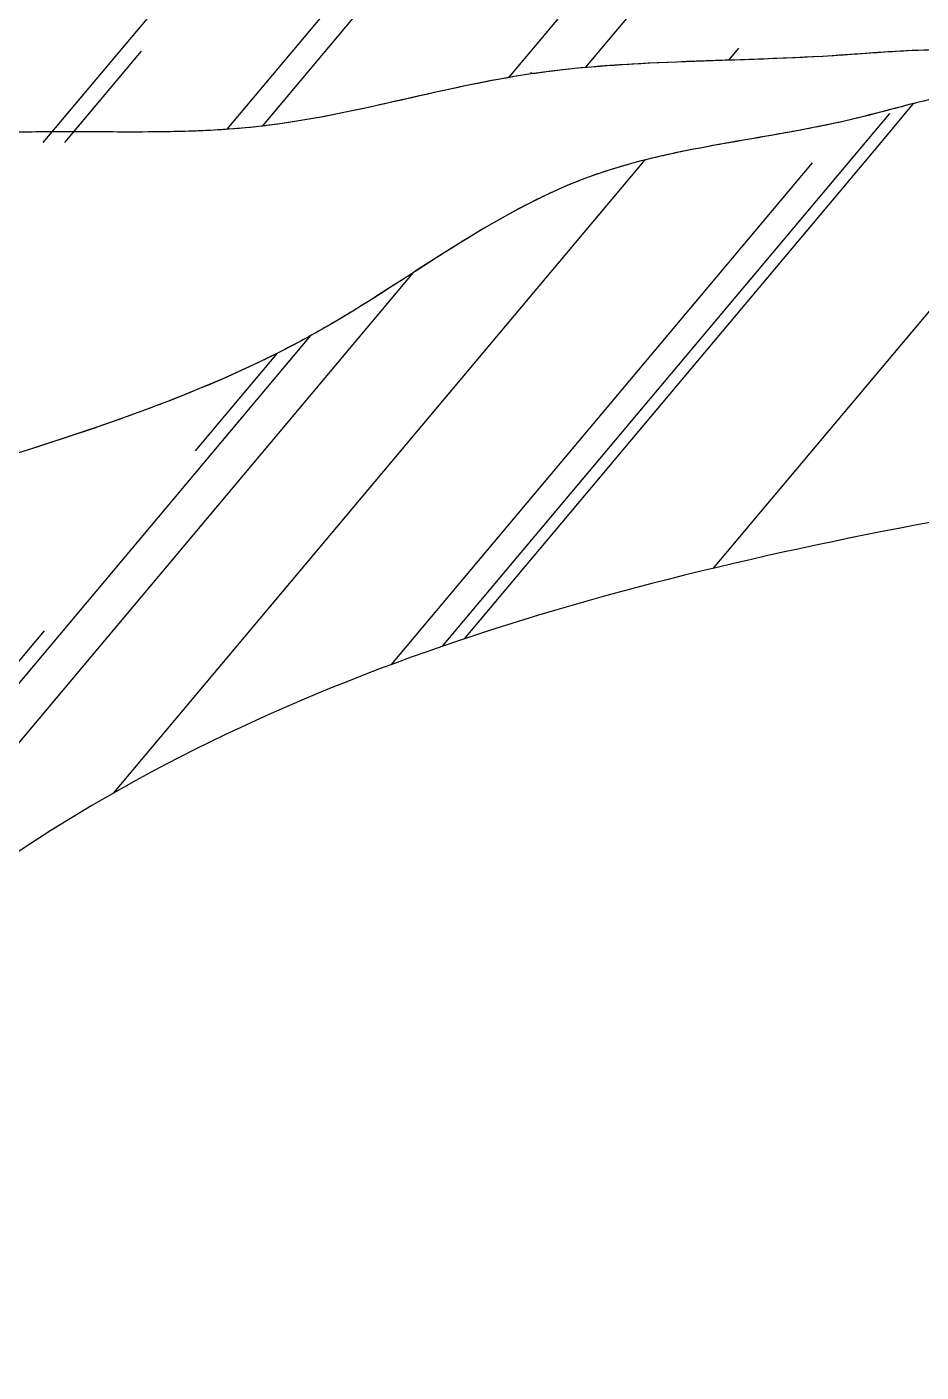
# Model space of a CAD drawing. Header units: millimetres. Extents: x 512961 to 1001058, y -961995 to -458543.
# Drawn here: x 935205.3 to 935250.8, y -884477.8 to -884409.4 of the extents above; entities that cross this region are included whole.
import ezdxf

# ---------------------------------------------------------------- set-up
doc = ezdxf.new("R2010")
doc.units = ezdxf.units.MM
doc.header["$MEASUREMENT"] = 0
doc.layers.add('填充', color=250, linetype='CONTINUOUS', lineweight=25)

msp = doc.modelspace()

# ---------------------------------------------------------------- linework, layer by layer
at = {"layer": '填充'}
for p, q in [((935206.159, -884415.287), (935222.317, -884396.03)), ((935215.517, -884414.606), (935230.232, -884397.069)), ((935217.321, -884414.439), (935231.772, -884397.217)), ((935229.846, -884411.967), (935241.573, -884397.992)), ((935233.753, -884411.463), (935244.85, -884398.238)), ((935207.263, -884415.287), (935211.151, -884410.654)), ((935241.034, -884411.088), (935241.533, -884410.494)), ((935230.941, -884411.792), (935231.005, -884411.715)), ((935248.754, -884415.287), (935250.414, -884413.309)), ((935247.962, -884415.287), (935249.201, -884413.81)), ((935226.461, -884440.91), (935247.962, -884415.287)), ((935227.57, -884440.533), (935248.754, -884415.287)), ((935240.239, -884436.946), (935258.413, -884415.287)), ((935209.753, -884448.368), (935236.764, -884416.177)), ((935223.859, -884441.843), (935245.272, -884416.324)), ((935193.797, -884459.081), (935225.003, -884421.891)), ((935193.797, -884456.059), (935219.769, -884425.107)), ((935213.894, -884430.978), (935218.068, -884426.004)), ((935193.797, -884454.929), (935206.214, -884440.131))]:
    msp.add_line(p, q, dxfattribs=at)
for points in [[(935066.739, -884085.413), (935069.931, -884081.942), (935078.845, -884098.744), (935100.5, -884108.926), (935113.749, -884109.18), (935128.782, -884103.072), (935134.4, -884088.881), (935138.717, -884100.526), (935148.14, -884109.435), (935165.209, -884112.489), (935177.95, -884106.889), (935188.141, -884100.015), (935193.999, -884093.142), (935201.134, -884082.196), (935207.755, -884096.961), (935212.849, -884125.219), (935212.597, -884144.312), (935204.955, -884161.877), (935193.999, -884171.551), (935183.043, -884173.588), (935166.994, -884171.296), (935162.409, -884161.368), (935155.274, -884149.403), (935146.611, -884143.801), (935137.752, -884146.584), (935145.083, -884156.176), (935145.586, -884162.19), (935145.586, -884183.744), (935144.081, -884197.776), (935143.079, -884213.316), (935151.104, -884227.351), (935168.439, -884240.528), (935184.516, -884242.537), (935184.516, -884246.152), (935171.654, -884250.167), (935149.007, -884275.578), (935137.669, -884291.117), (935136.369, -884310.222), (935143.237, -884349.609), (935156.933, -884372.091), (935175.191, -884390.663), (935183.994, -884393.595), (935177.801, -884393.92), (935168.019, -884393.92), (935171.277, -884399.786), (935181.711, -884410.538), (935192.144, -884414.772), (935204.209, -884414.772), (935217.253, -884414.447), (935230.622, -884411.84), (935246.271, -884410.863), (935255.4, -884410.863), (935263.228, -884413.143), (935268.769, -884415.424), (935269.095, -884418.684), (935261.271, -884414.447), (935247.249, -884414.12), (935233.88, -884417.054), (935220.188, -884424.872), (935197.69, -884433.345), (935186.93, -884436.277), (935170.303, -884434.322), (935159.217, -884429.108), (935146.826, -884420.311), (935144.868, -884411.515), (935139.328, -884417.704), (935139.002, -884434.322), (935146.173, -884448.331), (935158.89, -884454.522), (935177.801, -884455.824), (935192.797, -884451.263), (935170.34, -884470.78), (935156.887, -884497.01), (935144.747, -884516.682), (935136.86, -884539.084), (935137.217, -884569.411), (935169.613, -884626.738), (935183.677, -884634.026), (935207.639, -884646.516), (935223.786, -884649.118), (935239.928, -884650.68), (935256.075, -884651.2), (935213.366, -884670.978), (935199.302, -884648.077), (935179.511, -884637.669), (935162.325, -884637.149), (935145.134, -884643.914), (935143.573, -884655.884), (935143.051, -884669.937), (935151.383, -884672.019), (935159.198, -884674.101), (935167.53, -884664.213), (935171.696, -884661.611), (935184.721, -884668.897), (935188.365, -884685.032), (935172.74, -884711.576), (935159.198, -884731.352), (935147.217, -884753.732), (935141.061, -884782.275), (935143.415, -884813.314), (935161.77, -884842.001), (935169.772, -884868.806), (935178.244, -884875.861), (935166.006, -884871.629), (935154.24, -884877.742), (935147.651, -884889.5), (935149.062, -884902.197), (935160.358, -884911.602), (935166.948, -884908.31), (935174.949, -884896.553), (935183.421, -884893.261), (935208.366, -884897.024), (935218.716, -884910.663), (935220.128, -884923.829), (935205.542, -884928.063), (935174.031, -884950.238), (935173.178, -884969.786), (935173.602, -884982.109), (935183.384, -884995.284), (935200.397, -885000.382), (935219.531, -884997.408), (935223.362, -884991.033), (935224.21, -884975.31), (935217.406, -884966.388), (935208.049, -884974.886), (935204.223, -884972.336), (935195.295, -884960.437), (935199.969, -884948.538), (935216.982, -884940.039), (935242.496, -884946.84), (935255.255, -884965.111), (935257.804, -884985.509), (935248.023, -885005.48), (935235.692, -885015.679), (935218.254, -885020.78), (935213.152, -885018.656), (935206.777, -885004.206), (935195.295, -884995.708), (935176.156, -884991.033), (935157.017, -884994.008), (935142.986, -885005.056), (935141.541, -885053.074), (935157.446, -885073.471), (935168.499, -885069.647), (935168.928, -885057.324), (935162.973, -885041.601), (935156.593, -885027.154), (935161.696, -885020.78), (935185.937, -885014.405), (935200.821, -885032.252), (935188.062, -885048.826), (935159.566, -885091.319), (935159.566, -885113.982), (935161.705, -885134.509), (935168.979, -885152.895), (935170.494, -885154.852), (935161.029, -885152.877), (935153.117, -885149.912), (935147.464, -885149.771), (935137.493, -885152.603)], [(935288.495, -884428.668), (935260.623, -884432.954), (935208.627, -884449.021), (935174.86, -884487.586), (935171.109, -884502.584), (935177.54, -884539.541), (935186.65, -884548.647), (935190.406, -884548.647), (935190.942, -884538.469), (935194.693, -884528.294), (935203.268, -884519.722), (935228.996, -884529.366), (935231.675, -884537.935), (935230.068, -884540.612), (935249.901, -884529.366), (935269.198, -884529.366), (935289.031, -884539.006), (935302.969, -884562.573), (935307.792, -884588.818), (935307.792, -884596.316), (935323.338, -884578.106), (935332.984, -884567.928), (935338.343, -884561.502), (935332.984, -884556.145), (935322.802, -884558.288), (935316.367, -884549.718), (935317.974, -884533.649), (935322.261, -884531.506), (935322.802, -884529.366), (935310.472, -884520.794), (935291.174, -884499.907), (935280.456, -884482.231), (935280.456, -884458.127), (935282.064, -884435.631), (935287.959, -884429.205)]]:
    msp.add_spline(points, degree=3, dxfattribs=at)
for points, knots in [([(935137.711, -884147.232), (935138.07, -884149.579), (935146.412, -884154.352), (935144.868, -884167.473), (935146.292, -884181.337), (935144.265, -884198.109), (935140.797, -884214.11), (935152.417, -884228.679), (935163.423, -884244.982), (935184.812, -884237.079), (935184.92, -884250.481), (935160.217, -884246.994), (935154.188, -884273.371), (935134.844, -884289.86), (935137.068, -884317.765), (935138.005, -884346.479), (935158.488, -884371.922), (935164.629, -884389.332), (935187.994, -884393.7), (935176.176, -884394.413), (935165.092, -884391.362), (935173.739, -884403.248), (935179.784, -884410.327), (935192.381, -884415.92), (935204.531, -884414.338), (935217.515, -884415.271), (935231.248, -884410.916), (935243.963, -884411.287), (935255.335, -884409.984), (935262.052, -884413.493), (935269.129, -884413.612), (935269.648, -884422.147), (935258.749, -884410.02), (935247.639, -884414.843), (935232.684, -884415.871), (935218.327, -884427.499), (935201.716, -884431.816), (935185.34, -884437.596), (935171.127, -884435.782), (935158.983, -884428.04), (935145.126, -884425.336), (935146.575, -884407.362), (935135.506, -884421.485), (935138.545, -884433.693), (935144.147, -884449.637), (935160.838, -884455.467), (935175.062, -884458.295), (935204.895, -884445.516), (935162.395, -884471.539), (935160.307, -884495.44), (935143.314, -884516.32), (935138.196, -884531.34), (935136.86, -884539.084)], [296.32291, 296.32291, 296.32291, 296.32291, 305.550032, 310.600962, 328.63939, 340.450556, 353.482649, 367.012787, 385.236559, 398.796103, 401.82123, 413.097455, 441.584584, 457.683245, 473.709057, 507.169607, 529.200932, 550.997278, 558.762187, 563.952393, 572.138453, 577.753753, 590.292581, 599.716211, 609.813262, 620.732696, 632.132446, 645.254096, 652.894159, 659.718206, 664.733118, 667.474287, 674.92057, 686.65881, 698.114141, 711.308807, 731.428823, 740.762162, 754.773106, 765.025935, 777.743974, 785.284836, 792.236551, 806.146931, 819.31808, 831.155257, 847.018861, 860.136725, 885.036624, 909.708008, 929.054084, 948.930108, 948.930108, 948.930108, 948.930108]), ([(935137.711, -884147.232), (935138.07, -884149.579), (935146.412, -884154.352), (935144.868, -884167.473), (935146.292, -884181.337), (935144.265, -884198.109), (935140.797, -884214.11), (935152.417, -884228.679), (935163.423, -884244.982), (935184.812, -884237.079), (935184.92, -884250.481), (935160.217, -884246.994), (935154.188, -884273.371), (935134.844, -884289.86), (935137.068, -884317.765), (935138.005, -884346.479), (935158.488, -884371.922), (935164.629, -884389.332), (935187.994, -884393.7), (935176.176, -884394.413), (935165.092, -884391.362), (935173.739, -884403.248), (935179.784, -884410.327), (935192.381, -884415.92), (935204.531, -884414.338), (935217.515, -884415.271), (935231.248, -884410.916), (935243.963, -884411.287), (935255.335, -884409.984), (935262.052, -884413.493), (935269.129, -884413.612), (935269.648, -884422.147), (935258.749, -884410.02), (935247.639, -884414.843), (935232.684, -884415.871), (935218.327, -884427.499), (935201.716, -884431.816), (935185.34, -884437.596), (935171.127, -884435.782), (935162.081, -884430.015), (935156.632, -884428.144), (935155.337, -884427.654)], [296.32291, 296.32291, 296.32291, 296.32291, 305.550032, 310.600962, 328.63939, 340.450556, 353.482649, 367.012787, 385.236559, 398.796103, 401.82123, 413.097455, 441.584584, 457.683245, 473.709057, 507.169607, 529.200932, 550.997278, 558.762187, 563.952393, 572.138453, 577.753753, 590.292581, 599.716211, 609.813262, 620.732696, 632.132446, 645.254096, 652.894159, 659.718206, 664.733118, 667.474287, 674.92057, 686.65881, 698.114141, 711.308807, 731.428823, 740.762162, 754.773106, 765.025935, 768.309544, 768.309544, 768.309544, 768.309544]), ([(935231.531, -884411.71), (935236.367, -884411.064), (935241.493, -884411.185), (935246.755, -884410.832), (935246.998, -884410.815)], [632.906164, 632.906164, 632.906164, 632.906164, 645.254096, 645.850893, 645.850893, 645.850893, 645.850893]), ([(935231.531, -884411.71), (935236.367, -884411.064), (935241.493, -884411.185), (935246.755, -884410.832), (935246.998, -884410.815)], [632.906164, 632.906164, 632.906164, 632.906164, 645.254096, 645.850893, 645.850893, 645.850893, 645.850893]), ([(935231.531, -884411.71), (935236.367, -884411.064), (935241.493, -884411.185), (935246.755, -884410.832), (935246.998, -884410.815)], [632.906164, 632.906164, 632.906164, 632.906164, 645.254096, 645.850893, 645.850893, 645.850893, 645.850893]), ([(935217.501, -884414.418), (935221.909, -884413.878), (935226.545, -884412.422), (935231.228, -884411.75), (935231.531, -884411.71)], [620.943064, 620.943064, 620.943064, 620.943064, 632.132446, 632.906164, 632.906164, 632.906164, 632.906164]), ([(935217.501, -884414.418), (935221.909, -884413.878), (935226.545, -884412.422), (935231.228, -884411.75), (935231.531, -884411.71)], [620.943064, 620.943064, 620.943064, 620.943064, 632.132446, 632.906164, 632.906164, 632.906164, 632.906164]), ([(935217.501, -884414.418), (935221.909, -884413.878), (935226.545, -884412.422), (935231.228, -884411.75), (935231.531, -884411.71)], [620.943064, 620.943064, 620.943064, 620.943064, 632.132446, 632.906164, 632.906164, 632.906164, 632.906164]), ([(935251.17, -884413.127), (935249.867, -884413.427), (935247.461, -884414.13), (935244.973, -884414.61), (935243.82, -884414.816)], [683.246484, 683.246484, 683.246484, 683.246484, 686.65881, 689.576498, 689.576498, 689.576498, 689.576498]), ([(935251.17, -884413.127), (935249.867, -884413.427), (935247.461, -884414.13), (935244.973, -884414.61), (935243.82, -884414.816)], [683.246484, 683.246484, 683.246484, 683.246484, 686.65881, 689.576498, 689.576498, 689.576498, 689.576498]), ([(935251.17, -884413.127), (935249.867, -884413.427), (935247.461, -884414.13), (935244.973, -884414.61), (935243.82, -884414.816)], [683.246484, 683.246484, 683.246484, 683.246484, 686.65881, 689.576498, 689.576498, 689.576498, 689.576498]), ([(935215.025, -884414.638), (935215.769, -884414.594), (935216.595, -884414.526), (935217.418, -884414.428), (935217.501, -884414.418)], [618.853355, 618.853355, 618.853355, 618.853355, 620.732696, 620.943064, 620.943064, 620.943064, 620.943064]), ([(935215.025, -884414.638), (935215.769, -884414.594), (935216.595, -884414.526), (935217.418, -884414.428), (935217.501, -884414.418)], [618.853355, 618.853355, 618.853355, 618.853355, 620.732696, 620.943064, 620.943064, 620.943064, 620.943064]), ([(935215.025, -884414.638), (935215.769, -884414.594), (935216.595, -884414.526), (935217.418, -884414.428), (935217.501, -884414.418)], [618.853355, 618.853355, 618.853355, 618.853355, 620.732696, 620.943064, 620.943064, 620.943064, 620.943064]), ([(935203.787, -884414.787), (935203.928, -884414.782), (935205.114, -884414.739), (935206.302, -884414.73), (935207.348, -884414.73)], [609.461333, 609.461333, 609.461333, 609.461333, 609.813262, 612.429522, 612.429522, 612.429522, 612.429522]), ([(935203.787, -884414.787), (935203.928, -884414.782), (935205.114, -884414.739), (935206.302, -884414.73), (935207.348, -884414.73)], [609.461333, 609.461333, 609.461333, 609.461333, 609.813262, 612.429522, 612.429522, 612.429522, 612.429522]), ([(935203.787, -884414.787), (935203.928, -884414.782), (935205.114, -884414.739), (935206.302, -884414.73), (935207.348, -884414.73)], [609.461333, 609.461333, 609.461333, 609.461333, 609.813262, 612.429522, 612.429522, 612.429522, 612.429522]), ([(935234.309, -884416.901), (935234.165, -884416.95), (935233.521, -884417.18), (935232.888, -884417.439), (935232.401, -884417.654)], [697.728001, 697.728001, 697.728001, 697.728001, 698.114141, 699.466544, 699.466544, 699.466544, 699.466544]), ([(935234.309, -884416.901), (935234.165, -884416.95), (935233.521, -884417.18), (935232.888, -884417.439), (935232.401, -884417.654)], [697.728001, 697.728001, 697.728001, 697.728001, 698.114141, 699.466544, 699.466544, 699.466544, 699.466544]), ([(935234.309, -884416.901), (935234.165, -884416.95), (935233.521, -884417.18), (935232.888, -884417.439), (935232.401, -884417.654)], [697.728001, 697.728001, 697.728001, 697.728001, 698.114141, 699.466544, 699.466544, 699.466544, 699.466544]), ([(935222.524, -884423.474), (935221.752, -884423.956), (935220.276, -884424.85), (935218.761, -884425.655), (935218.035, -884426.02)], [709.045922, 709.045922, 709.045922, 709.045922, 711.308807, 713.347733, 713.347733, 713.347733, 713.347733]), ([(935222.524, -884423.474), (935221.752, -884423.956), (935220.276, -884424.85), (935218.761, -884425.655), (935218.035, -884426.02)], [709.045922, 709.045922, 709.045922, 709.045922, 711.308807, 713.347733, 713.347733, 713.347733, 713.347733]), ([(935222.524, -884423.474), (935221.752, -884423.956), (935220.276, -884424.85), (935218.761, -884425.655), (935218.035, -884426.02)], [709.045922, 709.045922, 709.045922, 709.045922, 711.308807, 713.347733, 713.347733, 713.347733, 713.347733]), ([(935288.495, -884428.668), (935279.223, -884430.032), (935252.055, -884434.027), (935207.278, -884443.214), (935177.165, -884475.689), (935168.708, -884509.719), (935172.292, -884532.162), (935182.816, -884548.646), (935193.574, -884549.342), (935189.129, -884537.036), (935194.574, -884528.027), (935206.103, -884513.528), (935226.022, -884522.884), (935233.438, -884536.085), (935224.992, -884547.187), (935251.743, -884523.679), (935269.357, -884529.332), (935292.788, -884537.498), (935303.723, -884563.109), (935308.776, -884580.404), (935306.408, -884605.171), (935322.722, -884577.56), (935330.315, -884569.584), (935341.171, -884562.097), (935332.03, -884553.128), (935321.836, -884561.825), (935314.817, -884548.083), (935312.754, -884533.686), (935322.325, -884532.69), (935323.828, -884524.546), (935302.446, -884520.813), (935293.938, -884501.778), (935276.518, -884481.975), (935282.52, -884459.021), (935277.664, -884438.519), (935285.714, -884431.236), (935287.959, -884429.205)], [0, 0, 0, 0, 23.599946, 69.146085, 112.044541, 124.983026, 156.377004, 167.157143, 170.300527, 178.829981, 187.90595, 198.052619, 221.047136, 228.561182, 231.17487, 250.2562, 266.406022, 284.861428, 307.776104, 330.108123, 336.383044, 356.421123, 368.156673, 375.159551, 381.501219, 390.209349, 399.178172, 412.693823, 416.705044, 418.552711, 431.120503, 454.919487, 472.21921, 492.391978, 511.266731, 518.564981, 518.564981, 518.564981, 518.564981])]:
    msp.add_open_spline(points, degree=3, knots=knots, dxfattribs=at)
for points in [[(935246.998, -884410.815), (935248.036, -884410.743), (935249.077, -884410.662), (935250.108, -884410.613)], [(935246.998, -884410.815), (935248.036, -884410.743), (935249.077, -884410.662), (935250.108, -884410.613)], [(935246.998, -884410.815), (935248.036, -884410.743), (935249.077, -884410.662), (935250.108, -884410.613)], [(935250.108, -884410.613), (935251.537, -884410.544), (935252.947, -884410.536), (935254.308, -884410.695)], [(935250.108, -884410.613), (935251.537, -884410.544), (935252.947, -884410.536), (935254.308, -884410.695)], [(935250.108, -884410.613), (935251.537, -884410.544), (935252.947, -884410.536), (935254.308, -884410.695)], [(935207.348, -884414.73), (935208.928, -884414.731), (935210.506, -884414.753), (935212.08, -884414.734)], [(935207.348, -884414.73), (935208.928, -884414.731), (935210.506, -884414.753), (935212.08, -884414.734)], [(935207.348, -884414.73), (935208.928, -884414.731), (935210.506, -884414.753), (935212.08, -884414.734)], [(935212.08, -884414.734), (935213.064, -884414.722), (935214.046, -884414.695), (935215.025, -884414.638)], [(935212.08, -884414.734), (935213.064, -884414.722), (935214.046, -884414.695), (935215.025, -884414.638)], [(935212.08, -884414.734), (935213.064, -884414.722), (935214.046, -884414.695), (935215.025, -884414.638)], [(935243.82, -884414.816), (935242.071, -884415.129), (935240.309, -884415.407), (935238.579, -884415.765)], [(935243.82, -884414.816), (935242.071, -884415.129), (935240.309, -884415.407), (935238.579, -884415.765)], [(935243.82, -884414.816), (935242.071, -884415.129), (935240.309, -884415.407), (935238.579, -884415.765)], [(935238.579, -884415.765), (935237.59, -884415.969), (935236.612, -884416.199), (935235.652, -884416.476)], [(935238.579, -884415.765), (935237.59, -884415.969), (935236.612, -884416.199), (935235.652, -884416.476)], [(935238.579, -884415.765), (935237.59, -884415.969), (935236.612, -884416.199), (935235.652, -884416.476)], [(935235.652, -884416.476), (935235.2, -884416.606), (935234.752, -884416.747), (935234.309, -884416.901)], [(935235.652, -884416.476), (935235.2, -884416.606), (935234.752, -884416.747), (935234.309, -884416.901)], [(935235.652, -884416.476), (935235.2, -884416.606), (935234.752, -884416.747), (935234.309, -884416.901)], [(935232.401, -884417.654), (935231.538, -884418.036), (935230.693, -884418.464), (935229.859, -884418.922)], [(935232.401, -884417.654), (935231.538, -884418.036), (935230.693, -884418.464), (935229.859, -884418.922)], [(935232.401, -884417.654), (935231.538, -884418.036), (935230.693, -884418.464), (935229.859, -884418.922)], [(935229.859, -884418.922), (935227.362, -884420.295), (935224.971, -884421.945), (935222.524, -884423.474)], [(935229.859, -884418.922), (935227.362, -884420.295), (935224.971, -884421.945), (935222.524, -884423.474)], [(935229.859, -884418.922), (935227.362, -884420.295), (935224.971, -884421.945), (935222.524, -884423.474)], [(935218.035, -884426.02), (935216.18, -884426.952), (935214.276, -884427.771), (935212.339, -884428.517)], [(935218.035, -884426.02), (935216.18, -884426.952), (935214.276, -884427.771), (935212.339, -884428.517)], [(935218.035, -884426.02), (935216.18, -884426.952), (935214.276, -884427.771), (935212.339, -884428.517)], [(935212.339, -884428.517), (935211.005, -884429.032), (935209.657, -884429.512), (935208.298, -884429.971)], [(935212.339, -884428.517), (935211.005, -884429.032), (935209.657, -884429.512), (935208.298, -884429.971)], [(935212.339, -884428.517), (935211.005, -884429.032), (935209.657, -884429.512), (935208.298, -884429.971)], [(935208.298, -884429.971), (935205.291, -884430.988), (935202.237, -884431.903), (935199.201, -884432.863)], [(935208.298, -884429.971), (935205.291, -884430.988), (935202.237, -884431.903), (935199.201, -884432.863)], [(935208.298, -884429.971), (935205.291, -884430.988), (935202.237, -884431.903), (935199.201, -884432.863)]]:
    msp.add_open_spline(points, degree=3, dxfattribs=at)

doc.saveas('drawing.dxf')
